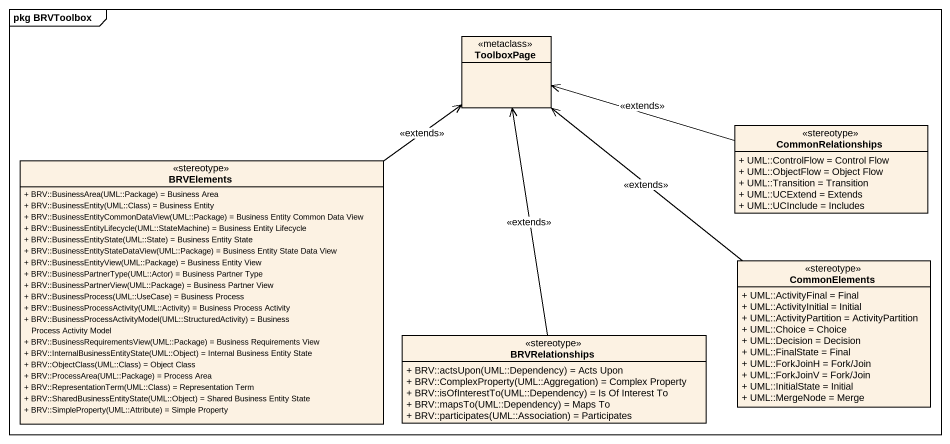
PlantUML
@startuml
mainframe pkg BRVToolbox
hide circle
hide empty members
skinparam classAttributeIconSize 0
class ToolboxPage <<metaclass>>
class CommonRelationships <<stereotype>> {
  + UML::ControlFlow = Control Flow
  + UML::ObjectFlow = Object Flow
  + UML::Transition = Transition
  + UML::UCExtend = Extends
  + UML::UCInclude = Includes
}
class BRVElements <<stereotype>> {
  {field} + BRV::BusinessArea(UML::Package) = Business Area
  {field} + BRV::BusinessEntity(UML::Class) = Business Entity
  {field} + BRV::BusinessEntityCommonDataView(UML::Package) = Business Entity Common Data View
  {field} + BRV::BusinessEntityLifecycle(UML::StateMachine) = Business Entity Lifecycle
  {field} + BRV::BusinessEntityState(UML::State) = Business Entity State
  {field} + BRV::BusinessEntityStateDataView(UML::Package) = Business Entity State Data View
  {field} + BRV::BusinessEntityView(UML::Package) = Business Entity View
  {field} + BRV::BusinessPartnerType(UML::Actor) = Business Partner Type
  {field} + BRV::BusinessPartnerView(UML::Package) = Business Partner View
  {field} + BRV::BusinessProcess(UML::UseCase) = Business Process
  {field} + BRV::BusinessProcessActivity(UML::Activity) = Business Process Activity
  {field} + BRV::BusinessProcessActivityModel(UML::StructuredActivity) = Business Process Activity Model
  {field} + BRV::BusinessRequirementsView(UML::Package) = Business Requirements View
  {field} + BRV::InternalBusinessEntityState(UML::Object) = Internal Business Entity State
  {field} + BRV::ObjectClass(UML::Class) = Object Class
  {field} + BRV::ProcessArea(UML::Package) = Process Area
  {field} + BRV::RepresentationTerm(UML::Class) = Representation Term
  {field} + BRV::SharedBusinessEntityState(UML::Object) = Shared Business Entity State
  {field} + BRV::SimpleProperty(UML::Attribute) = Simple Property
}
class CommonElements <<stereotype>> {
  + UML::ActivityFinal = Final
  + UML::ActivityInitial = Initial
  + UML::ActivityPartition = ActivityPartition
  + UML::Choice = Choice
  + UML::Decision = Decision
  + UML::FinalState = Final
  + UML::ForkJoinH = Fork/Join
  + UML::ForkJoinV = Fork/Join
  + UML::InitialState = Initial
  + UML::MergeNode = Merge
}
class BRVRelationships <<stereotype>> {
  {field} + BRV::actsUpon(UML::Dependency) = Acts Upon
  {field} + BRV::ComplexProperty(UML::Aggregation) = Complex Property
  {field} + BRV::isOfInterestTo(UML::Dependency) = Is Of Interest To
  {field} + BRV::mapsTo(UML::Dependency) = Maps To
  {field} + BRV::participates(UML::Association) = Participates
}
CommonRelationships -left-> ToolboxPage : <<extends>>
BRVElements -up-> ToolboxPage : <<extends>>
CommonElements -up-> ToolboxPage : <<extends>>
BRVRelationships -up-> ToolboxPage : <<extends>>
@enduml
